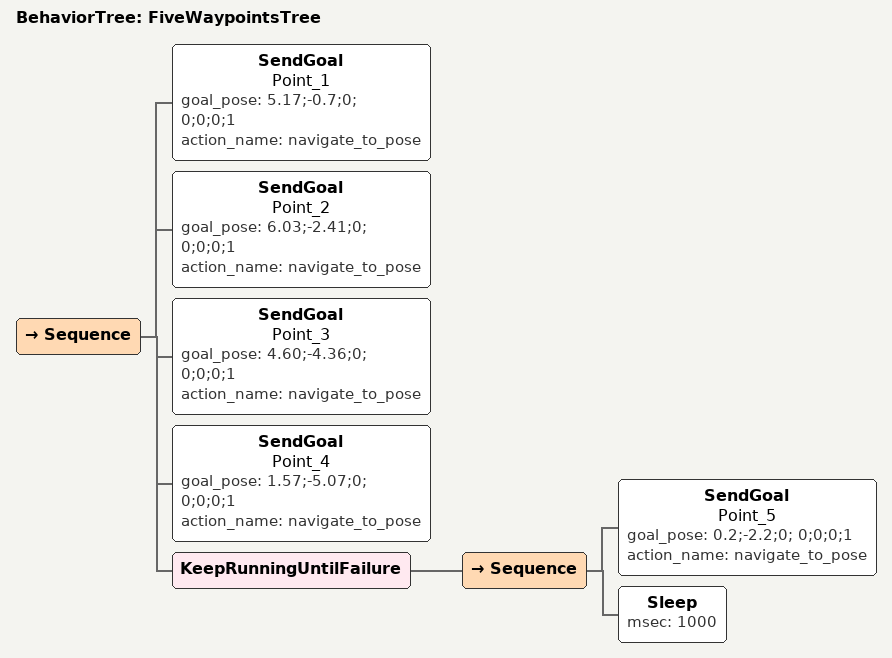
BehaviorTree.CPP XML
<?xml version="1.0" encoding="UTF-8"?>
<root BTCPP_format="4" main_tree_to_execute="FiveWaypointsTree">
  <BehaviorTree ID="FiveWaypointsTree">
    <Sequence>
      <!-- 依次导航到前四个目标点 -->
      <SendGoal name="Point_1" goal_pose="5.17;-0.7;0; 0;0;0;1" action_name="navigate_to_pose"/>
      <SendGoal name="Point_2" goal_pose="6.03;-2.41;0; 0;0;0;1" action_name="navigate_to_pose"/>
      <SendGoal name="Point_3" goal_pose="4.60;-4.36;0; 0;0;0;1" action_name="navigate_to_pose"/>
      <SendGoal name="Point_4" goal_pose="1.57;-5.07;0; 0;0;0;1" action_name="navigate_to_pose"/>

      <!-- 到达第五个点后，通过 KeepRunningUntilFailure 保持在该节点，防止行为树重新从头开始 -->
      <KeepRunningUntilFailure>
        <Sequence>
          <!-- 持续向第五个点发送目标，确保机器人驻留在此处 -->
          <SendGoal name="Point_5" goal_pose="0.2;-2.2;0; 0;0;0;1" action_name="navigate_to_pose"/>
          <!-- 休眠 1000 毫秒 (1秒) 以让出线程资源，避免同一 tick 内陷入无限死循环崩溃 -->
          <Sleep msec="1000"/>
        </Sequence>
      </KeepRunningUntilFailure>
    </Sequence>
  </BehaviorTree>

  <!-- Groot2 的节点模型描述，用于在图形化编辑器中正确显示自定义节点 -->
</root>
